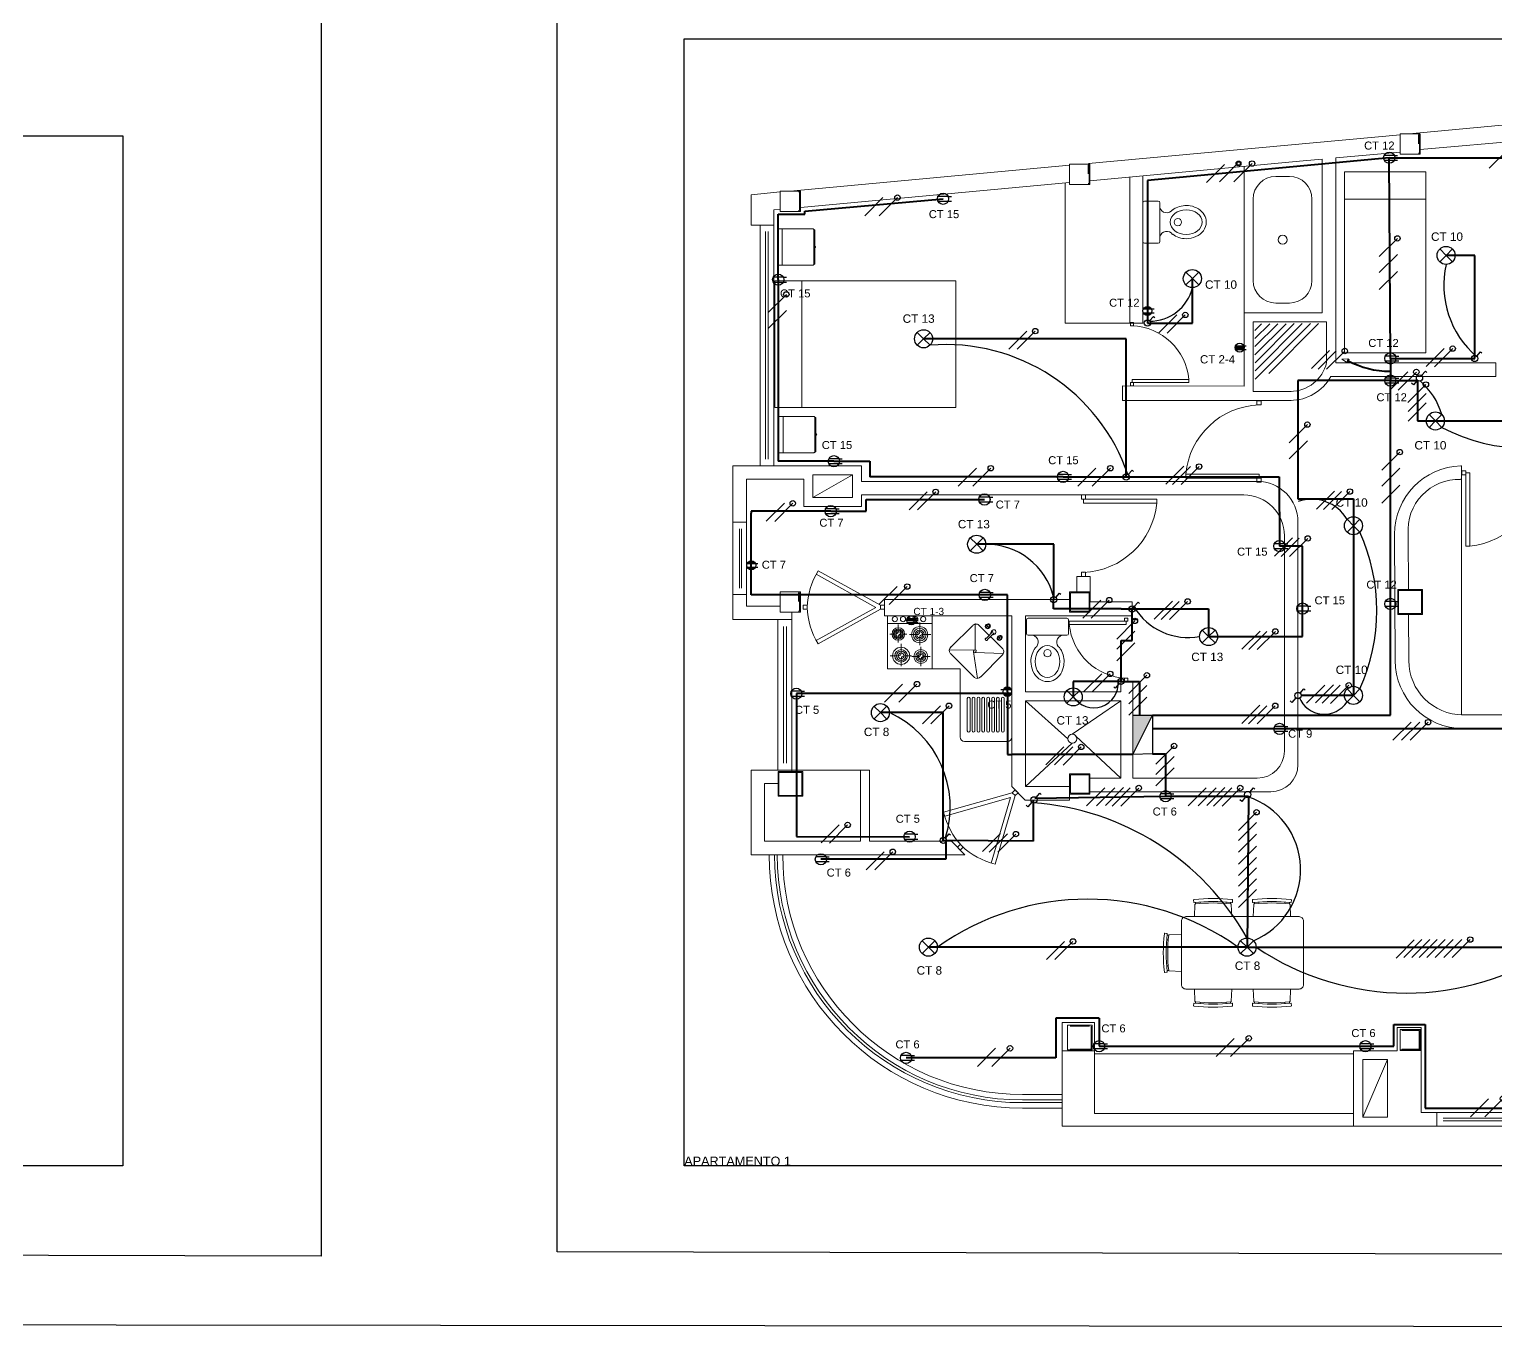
# Model space of a CAD drawing. Header units: metres. Extents: x -1 to 113, y -70 to 21.
# Drawn here: x 34.19 to 50.39, y -0.84 to 13.51 of the extents above; entities that cross this region are included whole.
import ezdxf

# ---------------------------------------------------------------- set-up
doc = ezdxf.new("R2010")
doc.units = ezdxf.units.M
doc.header["$LTSCALE"] = 0.5
doc.linetypes.add('ACAD_ISO02W100', pattern=[15, 12, -3])
doc.layers.add('APARTAMENTO', color=252, linetype='Continuous', lineweight=5)
doc.layers.add('MUEBLES', color=56, linetype='Continuous', lineweight=9)
for name, color, linetype in [('CONTROL', 24, 'ACAD_ISO02W100'), ('CUADRO', 7, 'Continuous'), ('ENCHUFES', 5, 'Continuous'), ('FASES', 7, 'Continuous'), ('LUMINARIA', 1, 'Continuous'), ('TABLERO', 7, 'Continuous'), ('TUBERIA-TECHO-PARED', 7, 'Continuous')]:
    doc.layers.add(name, color=color, linetype=linetype)
doc.styles.get("Standard").update_dxf_attribs({"font": 'arial.ttf'})

# ---------------------------------------------------------------- blocks, each defined once
blk = doc.blocks.new('INODORO')
for p, q in [((0, -0.23), (0, 0.23)), ((0.02, 0.25), (0.18, 0.25)), ((0.2, 0.23), (0.2, -0.23)), ((0.18, -0.25), (0.02, -0.25))]:
    blk.add_line(p, q)
blk.add_circle((0.414, 0), 0.0438)
for centre, radius, start, end in [((0.02, 0.23), 0.02, 90, 180), ((0.18, 0.23), 0.02, 0, 90), ((0.283, 0.197), 0.0864, 196.4375, 322.7515), ((0.283, -0.197), 0.0864, 37.1646, 163.5625), ((0.02, -0.23), 0.02, 180, 270), ((0.18, -0.23), 0.02, 270, 0)]:
    blk.add_arc(centre, radius, start, end)
blk.add_ellipse((0.512, 0), major_axis=(0.188, 0), ratio=0.77871)
blk.add_open_spline([(0.352, -0.145), (0.364, -0.154), (0.378, -0.163), (0.444, -0.194), (0.504, -0.202), (0.629, -0.181), (0.692, -0.143), (0.741, -0.061), (0.75, -0.03), (0.75, 0), (0.75, 0.036), (0.737, 0.072), (0.671, 0.163), (0.591, 0.196), (0.453, 0.196), (0.396, 0.177), (0.352, 0.144)], degree=3, knots=[3.942102, 3.942102, 3.942102, 3.942102, 4.162638, 4.162638, 4.924422, 4.924422, 5.847984, 5.847984, 6.283185, 6.283185, 6.283185, 6.801532, 6.801532, 7.861895, 7.861895, 8.624417, 8.624417, 8.624417, 8.624417])
blk = doc.blocks.new('PUERTA2')
for p, q in [((-0.1, 0.925), (-0.05, 0.925)), ((-0.1, 0.025), (-0.1, 0.925)), ((-0.05, 0.925), (-0.05, 0.025)), ((-0.05, 0.025), (-0.05, 0.925)), ((-1, 0.05), (-0.95, 0.05)), ((-1, 0), (-1, 0.05)), ((-0.95, 0), (-1, 0)), ((-0.95, 0.05), (-0.95, 0.025)), ((-0.95, 0.025), (-0.95, 0)), ((-0.05, 0.025), (-0.1, 0.025)), ((-0.05, 0.05), (0, 0.05)), ((-0.05, 0), (-0.05, 0.05)), ((0, 0), (-0.05, 0)), ((0, 0.05), (0, 0.025)), ((0, 0.025), (0, 0))]:
    blk.add_line(p, q)
blk.add_arc((-0.011, -0.011), 0.94, 95.4546, 177.8185)
blk = doc.blocks.new('puerta vaiven')
for p, q in [((-0.023, 0.9), (0.022, 0.9)), ((-0.023, 0.855), (-0.023, 0.9)), ((0, 0.855), (-0.023, 0.855)), ((0.022, 0.855), (0, 0.855)), ((0.022, 0.9), (0.022, 0.855)), ((-0.023, 0.045), (-0.404, 0.735)), ((0, 0.097), (-0.365, 0.757)), ((0, 0.097), (0.365, 0.757)), ((0.022, 0.045), (0.404, 0.735)), ((-0.023, 0.045), (0.022, 0.045)), ((-0.023, 0), (-0.023, 0.045)), ((0, 0), (-0.023, 0)), ((-0.023, 0.045), (0.022, 0.045)), ((0.022, 0), (0, 0)), ((0.022, 0.045), (0.022, 0))]:
    blk.add_line(p, q)
for centre, start, end in [((0.032, 0.01), 92.1815, 121.0201), ((-0.032, 0.01), 58.9799, 87.8185)]:
    blk.add_arc(centre, 0.846, start, end)
blk = doc.blocks.new('*U139')
at = {"layer": 'LUMINARIA'}
for q in [(-0.071, 0.071), (-0.071, -0.071), (0.071, 0.071), (0.071, -0.071)]:
    blk.add_line((0, 0), q, dxfattribs=at)
blk.add_circle((0, 0), 0.1, dxfattribs=at)
blk = doc.blocks.new('Tomacorriente')
at = {"layer": 'ENCHUFES'}
for p, q in [((0.056, 0.026), (-0.056, 0.026)), ((0.056, 0.026), (0.092, 0.026)), ((-0.056, -0.026), (0.056, -0.026)), ((0.056, -0.026), (0.092, -0.026))]:
    blk.add_line(p, q, dxfattribs=at)
blk.add_circle((0, 0), 0.0621, dxfattribs=at)
blk = doc.blocks.new('Toma corriente CFGI 1 Fase')
at = {"layer": 'ENCHUFES', "lineweight": 40}
h = blk.add_hatch(color=256, dxfattribs=at)
h.dxf.hatch_style = 1
h.paths.add_polyline_path([(-0.045, 0.021), (0.045, 0.021, 0.63707)])
h.paths.add_polyline_path([(0.045, -0.021), (-0.045, -0.021, 0.63707)])
at = {"layer": 'ENCHUFES'}
for p, q in [((-0.045, 0.021), (0.074, 0.021)), ((-0.045, -0.021), (0.074, -0.021))]:
    blk.add_line(p, q, dxfattribs=at)
blk.add_circle((0, 0), 0.05, dxfattribs=at)
blk = doc.blocks.new('Tomacorriente de dos fases con neutro (208V)')
at = {"layer": 'ENCHUFES', "lineweight": 100}
h = blk.add_hatch(color=256, dxfattribs=at)
h.dxf.hatch_style = 1
h.paths.add_polyline_path([(0.045, 0.021), (-0.045, 0.021, 0.109518), (-0.05, 0), (0.05, 0, 0.109518)])
at = {"layer": 'ENCHUFES'}
for p, q in [((-0.05, 0), (0.075, 0)), ((-0.045, 0.021), (0.074, 0.021)), ((-0.045, -0.021), (0.074, -0.021))]:
    blk.add_line(p, q, dxfattribs=at)
blk.add_circle((0, 0), 0.05, dxfattribs=at)
blk = doc.blocks.new('INTERRUPTOR')
at = {"layer": 'LUMINARIA'}
for p, q in [((0.023, 0.026), (0.065, 0.074)), ((0.065, 0.074), (0.08, 0.061))]:
    blk.add_line(p, q, dxfattribs=at)
blk.add_circle((0, 0), 0.0347, dxfattribs=at)
blk = doc.blocks.new('Cama principal')
at = {"layer": 'MUEBLES'}
blk.add_line((3.152, 13.901), (1.752, 13.901), dxfattribs=at)
blk.add_lwpolyline([(3.152, 12.201), (3.152, 14.201), (1.752, 14.201), (1.752, 12.201)], close=True, dxfattribs=at)
blk = doc.blocks.new('MDC--S1G')
blk.add_line((0.9, -0.3), (0, -0.3))
blk.add_lwpolyline([(0, -2), (0.9, -2), (0.9, 0), (0, 0)], close=True)
blk = doc.blocks.new('Cama Secundaria')
at = {"layer": 'MUEBLES'}
blk.add_blockref('MDC--S1G', (0, 0), dxfattribs=at)
blk = doc.blocks.new('MGS---0G')
for p, q in [((-0.200223, -0.135859), (-0.206276, 0)), ((0.200223, -0.135859), (0.206276, 0)), ((-0.213121, -0.16037), (-0.216246, -0.182241)), ((-0.194029, -0.157922), (-0.194029, -0.14079)), ((-0.143664, -0.163377), (-0.143664, -0.146319)), ((0.143664, -0.163377), (0.143664, -0.146319)), ((0.194029, -0.157922), (0.194029, -0.14079)), ((0.213121, -0.16037), (0.216246, -0.182241))]:
    blk.add_line(p, q)
for centre, radius, start, end in [((-0.208172, -0.161077), 0.005, 82.089944, 171.868669), ((0, 1.59187), 1.760266, 263.230774, 276.769226), ((-0.19523, -0.135591), 0.005, 183.077649, 262.510793), ((0, 1.621106), 1.772511, 263.65524, 276.34476), ((0.19523, -0.135591), 0.005, 277.489207, 356.922351), ((0.208172, -0.161077), 0.005, 8.131331, 97.910056), ((-0.211297, -0.182948), 0.005, 171.868669, 262.086231), ((0, 1.590742), 1.791231, 263.203343, 276.796657), ((0.211297, -0.182948), 0.005, 277.913769, 8.131331)]:
    blk.add_arc(centre, radius, start, end)
blk = doc.blocks.new('Comedor')
blk.add_lwpolyline([(0.394, -1.3), (0.394, -0.05, 0.414214), (0.344, 0), (-0.356, 0, 0.414214), (-0.406, -0.05), (-0.406, -1.3, 0.414214), (-0.356, -1.35), (0.344, -1.35, 0.414214)], format="xyb", close=True)
at = {"rotation": 270}
for p in [(-0.406, -0.35), (-0.406, -1)]:
    blk.add_blockref('MGS---0G', p, dxfattribs=at)
at = {"xscale": -1, "rotation": 90}
for p in [(0.394, -0.35), (0.394, -1)]:
    blk.add_blockref('MGS---0G', p, dxfattribs=at)
blk.add_blockref('MGS---0G', (-0.006, -1.35))
blk = doc.blocks.new('MDM---1G')
for p, q in [((0.2, -0.05), (-0.2, -0.05)), ((-0.19, -0.41), (-0.19, -0.4)), ((-0.19, -0.41), (0.19, -0.41)), ((0.19, -0.41), (0.19, -0.4))]:
    blk.add_line(p, q)
blk.add_lwpolyline([(0.2, -0.39), (0.2, 0), (-0.2, 0), (-0.2, -0.39, 0.414214), (-0.19, -0.4), (0.19, -0.4, 0.414214)], format="xyb", close=True)
blk.add_arc((0, -0.41), 0.01, 180, 0)
blk = doc.blocks.new('Mesita de noche')
at = {"layer": 'MUEBLES'}
blk.add_blockref('MDM---1G', (0.2, 0), dxfattribs=at)
blk = doc.blocks.new('Tomacorriente de dos fases sin neutro (208v)')
at = {"layer": 'ENCHUFES'}
h = blk.add_hatch(color=256, dxfattribs=at)
h.dxf.hatch_style = 1
h.paths.add_polyline_path([(0.05, 0, 0.109518), (0.045, 0.021), (-0.045, 0.021, 0.109518), (-0.05, 0, 0.109518), (-0.045, -0.021), (0.045, -0.021, 0.109518)], flags=17)
h.paths.add_polyline_path([(0.045, 0.021), (-0.045, 0.021, 0.109518), (-0.05, 0, 0.109518), (-0.045, -0.021), (0.045, -0.021, 0.109518), (0.05, 0, 0.109518)], flags=17)
h = blk.add_hatch(color=256, dxfattribs=at)
h.dxf.hatch_style = 1
h.paths.add_polyline_path([(0.05, 0, 0.109518), (0.045, 0.021), (-0.045, 0.021, 0.109518), (-0.05, 0, 0.109518), (-0.045, -0.021), (0.045, -0.021, 0.109518)])
for p, q in [((-0.045, 0.021), (0.074, 0.021)), ((-0.045, -0.021), (0.074, -0.021))]:
    blk.add_line(p, q, dxfattribs=at)
blk.add_circle((0, 0), 0.05, dxfattribs=at)
blk = doc.blocks.new('CONMUTABLE')
at = {"layer": 'LUMINARIA'}
for p, q in [((-0.067, -0.076), (-0.087, -0.059)), ((-0.023, -0.026), (-0.067, -0.076))]:
    blk.add_line(p, q, dxfattribs=at)
blk.add_lwpolyline([(0.023, 0.026), (0.065, 0.074), (0.08, 0.061)], dxfattribs=at)
blk.add_circle((0, 0), 0.0347, dxfattribs=at)
blk = doc.blocks.new('FASE NEUTRO')
at = {"layer": 'FASES', "ltscale": 0.5}
h = blk.add_hatch(dxfattribs=at)
h.set_pattern_fill('ANGLE', color=256)
h.set_pattern_definition([(0, (0, 0), (0, 6.985), [5.08, -1.905]), (90, (0, 0), (-6.985, 4e-16), [5.08, -1.905])])
h.paths.add_polyline_path([(0.07, 0.1, 1), (0.13, 0.1, 1)])
blk.add_lwpolyline([(-0.1, -0.1), (0.1, 0.1)], dxfattribs=at)
blk.add_circle((0.1, 0.1), 0.03, dxfattribs=at)
blk = doc.blocks.new('FASE')
at = {"layer": 'FASES', "ltscale": 0.5}
blk.add_line((-0.1, -0.1), (0.1, 0.1), dxfattribs=at)

msp = doc.modelspace()

# ---------------------------------------------------------------- hatches: boundary and pattern name
at = {"layer": 'APARTAMENTO'}
h = msp.add_hatch(dxfattribs=at)
h.set_pattern_fill('LINE', color=252, scale=0.02, angle=45, style=0)
h.set_pattern_definition([(45, (-1406.43809, -1048.134646), (-0.0449012806, 0.0449012806), [])])
h.paths.add_polyline_path([(47.733, 9.568), (48.473, 10.26), (47.731, 10.259)])
at = {"layer": 'TABLERO'}
h = msp.add_hatch(color=256, dxfattribs=at)
h.dxf.hatch_style = 1
h.paths.add_polyline_path([(46.6, 5.932), (46.382, 5.932), (46.382, 5.498)])

# ---------------------------------------------------------------- linework, layer by layer
at = {"layer": 'APARTAMENTO', "color": 252}
for p, q in [((49.434, 12.358), (52.935, 12.682)), ((45.891, 12.03), (49.335, 12.348)), ((49.538, 12.348), (49.538, 12.249)), ((49.538, 12.348), (49.538, 12.249)), ((49.549, 12.348), (49.549, 12.144)), ((49.549, 12.348), (49.549, 12.144)), ((42.597, 11.725), (45.684, 12.011)), ((45.887, 12.013), (45.887, 11.914)), ((48.474, 10.381), (48.474, 12.077)), ((48.624, 9.825), (48.624, 12.091)), ((46.348, 10.266), (46.348, 11.881)), ((46.494, 10.266), (46.494, 11.894)), ((42.164, 11.685), (42.485, 11.715)), ((42.699, 11.715), (42.699, 11.511)), ((42.699, 11.715), (42.699, 11.511)), ((42.699, 11.715), (42.699, 11.511)), ((42.699, 11.715), (42.699, 11.511)), ((42.699, 11.715), (42.699, 11.511)), ((45.635, 10.266), (45.635, 11.815)), ((42.414, 11.349), (42.164, 11.349)), ((47.612, 10.387), (47.612, 9.569)), ((47.612, 10.381), (47.612, 9.568)), ((47.612, 10.381), (48.474, 10.381)), ((48.624, 10.381), (48.624, 9.825)), ((46.494, 10.266), (45.635, 10.266)), ((46.494, 10.266), (46.348, 10.266)), ((47.712, 10.281), (47.712, 9.51)), ((47.712, 10.281), (48.524, 10.281)), ((48.524, 10.281), (48.524, 9.828)), ((48.624, 9.825), (50.392, 9.825)), ((50.392, 9.675), (50.392, 9.825)), ((46.268, 9.573), (47.612, 9.569)), ((46.268, 9.573), (46.268, 9.41)), ((48.57, 9.675), (50.392, 9.675)), ((46.268, 9.41), (48.124, 9.41)), ((48.131, 9.41), (47.612, 9.41)), ((48.131, 9.51), (47.712, 9.51)), ((41.964, 8.689), (41.964, 8.065)), ((41.964, 8.689), (43.384, 8.689)), ((41.964, 8.689), (43.384, 8.689)), ((42.747, 8.689), (43.384, 8.689)), ((42.847, 8.589), (43.284, 8.589)), ((42.847, 8.589), (42.847, 8.337)), ((42.847, 8.337), (43.284, 8.589)), ((43.284, 8.589), (43.284, 8.337)), ((43.384, 8.516), (43.384, 8.689)), ((43.384, 8.689), (43.384, 8.516)), ((50.006, 8.689), (50.015, 8.689)), ((50.015, 8.689), (50.015, 5.937)), ((50.015, 8.539), (50.015, 8.689)), ((42.114, 8.539), (42.114, 8.065)), ((42.747, 8.539), (42.114, 8.539)), ((42.747, 8.539), (42.747, 8.237)), ((47.757, 8.516), (43.384, 8.516)), ((50.003, 8.539), (50.015, 8.539)), ((42.847, 8.337), (43.284, 8.337)), ((43.384, 8.237), (43.384, 8.366)), ((47.607, 8.366), (43.384, 8.366)), ((43.384, 8.366), (43.384, 8.237)), ((42.747, 8.237), (43.384, 8.237)), ((41.964, 8.065), (42.114, 8.065)), ((41.964, 8.065), (41.964, 7.265)), ((42.037, 7.337), (42.037, 7.993)), ((42.058, 7.993), (42.058, 7.337)), ((42.114, 7.248), (42.114, 8.065)), ((48.207, 5.386), (48.207, 8.066)), ((48.057, 5.536), (48.057, 7.916)), ((45.762, 7.466), (45.912, 7.466)), ((45.762, 7.466), (45.762, 7.295)), ((45.912, 7.466), (45.912, 7.185)), ((42.114, 7.375), (42.114, 7.365)), ((41.964, 7.265), (41.964, 6.988)), ((41.964, 7.265), (42.114, 7.265)), ((42.114, 7.265), (42.114, 7.138)), ((42.485, 7.138), (42.114, 7.138)), ((42.688, 7.286), (42.688, 7.187)), ((42.688, 7.286), (42.688, 7.187)), ((42.699, 7.286), (42.699, 7.082)), ((42.699, 7.286), (42.699, 7.082)), ((42.699, 7.286), (42.699, 7.082)), ((42.699, 7.286), (42.699, 7.082)), ((42.699, 7.286), (42.699, 7.082)), ((45.684, 7.211), (43.639, 7.211)), ((43.639, 7.031), (43.639, 7.211)), ((45.908, 7.185), (46.375, 7.185)), ((46.375, 7.185), (46.375, 7.031)), ((41.964, 6.988), (42.464, 6.988)), ((42.459, 6.988), (42.459, 5.326)), ((42.464, 6.988), (42.614, 6.988)), ((42.614, 6.988), (42.614, 7.072)), ((42.614, 6.988), (42.614, 5.326)), ((42.688, 7.082), (42.699, 7.082)), ((43.639, 7.031), (45.046, 7.031)), ((45.046, 5.143), (45.046, 7.031)), ((45.196, 7.031), (46.375, 7.031)), ((45.196, 6.189), (45.196, 7.031)), ((43.697, 6.829), (43.76, 6.829)), ((43.79, 6.859), (43.79, 6.933)), ((43.884, 6.829), (43.82, 6.829)), ((43.915, 6.822), (43.997, 6.822)), ((44.027, 6.852), (44.027, 6.956)), ((44.15, 6.822), (44.057, 6.822)), ((44.611, 6.921), (44.373, 6.684)), ((44.64, 6.944), (44.64, 6.655)), ((44.795, 6.814), (44.681, 6.928)), ((44.837, 6.856), (44.764, 6.782)), ((44.777, 6.769), (44.85, 6.843)), ((43.79, 6.799), (43.79, 6.735)), ((43.822, 6.618), (43.822, 6.721)), ((44.027, 6.792), (44.027, 6.706)), ((44.04, 6.61), (44.04, 6.686)), ((44.356, 6.65), (44.64, 6.655)), ((44.808, 6.801), (44.945, 6.664)), ((44.818, 6.791), (44.808, 6.801)), ((43.792, 6.588), (43.699, 6.588)), ((43.822, 6.558), (43.822, 6.472)), ((43.852, 6.588), (43.935, 6.588)), ((44.01, 6.58), (43.941, 6.58)), ((44.04, 6.55), (44.04, 6.472)), ((44.07, 6.58), (44.142, 6.58)), ((44.631, 6.35), (44.367, 6.614)), ((44.665, 6.338), (44.623, 6.634)), ((44.952, 6.613), (44.637, 6.625)), ((44.939, 6.594), (44.701, 6.356)), ((44.166, 6.444), (44.474, 6.444)), ((44.474, 5.691), (44.474, 6.444)), ((45.196, 6.189), (46.251, 6.189)), ((46.251, 6.306), (46.251, 6.189)), ((46.383, 6.306), (46.251, 6.306)), ((46.383, 6.306), (46.383, 5.236)), ((44.553, 5.758), (44.553, 6.117)), ((44.583, 5.758), (44.583, 6.117)), ((44.607, 5.758), (44.607, 6.117)), ((44.637, 5.758), (44.637, 6.117)), ((44.661, 5.758), (44.661, 6.117)), ((44.691, 5.758), (44.691, 6.117)), ((44.715, 5.758), (44.715, 6.117)), ((44.745, 5.758), (44.745, 6.117)), ((44.769, 5.758), (44.769, 6.117)), ((44.799, 5.758), (44.799, 6.117)), ((44.823, 5.758), (44.823, 6.117)), ((44.853, 5.758), (44.853, 6.117)), ((44.877, 5.758), (44.877, 6.117)), ((44.907, 5.758), (44.907, 6.117)), ((44.931, 5.758), (44.931, 6.117)), ((44.961, 5.758), (44.961, 6.117)), ((45.196, 5.143), (45.196, 6.089)), ((46.251, 6.089), (45.196, 6.089)), ((45.663, 5.671), (45.196, 6.089)), ((45.713, 5.721), (46.251, 6.089)), ((46.251, 6.089), (46.251, 5.236)), ((52.936, 5.936), (50.015, 5.936)), ((45.75, 5.704), (46.251, 5.236)), ((52.936, 5.786), (50.031, 5.786)), ((45.008, 5.641), (44.524, 5.641)), ((45.713, 5.621), (45.196, 5.143)), ((42.164, 4.389), (42.164, 5.326)), ((42.164, 5.326), (42.614, 5.326)), ((42.614, 5.326), (43.374, 5.326)), ((42.614, 5.326), (42.614, 5.309)), ((43.374, 5.326), (43.374, 4.539)), ((43.474, 5.326), (43.374, 5.326)), ((43.474, 4.539), (43.474, 5.326)), ((46.251, 5.236), (45.908, 5.236)), ((46.383, 5.236), (47.757, 5.236)), ((42.314, 4.539), (42.314, 5.176)), ((42.314, 5.176), (42.46, 5.176)), ((45.046, 5.143), (45.194, 4.993)), ((45.196, 5.143), (45.684, 5.143)), ((45.908, 5.086), (47.907, 5.086)), ((46.246, 5.086), (47.463, 5.086)), ((45.194, 4.993), (45.684, 4.993)), ((42.314, 4.539), (43.374, 4.539)), ((43.474, 4.539), (44.378, 4.539)), ((44.378, 4.539), (44.526, 4.389)), ((42.164, 4.389), (44.526, 4.389)), ((45.601, 1.739), (45.601, 2.536)), ((45.959, 2.536), (45.601, 2.536)), ((45.659, 2.506), (45.933, 2.506)), ((45.659, 2.506), (45.659, 2.232)), ((45.689, 2.496), (45.903, 2.496)), ((45.923, 2.496), (45.923, 2.242)), ((45.923, 2.496), (45.923, 2.242)), ((45.923, 2.496), (45.923, 2.242)), ((45.923, 2.496), (45.923, 2.242)), ((45.923, 2.496), (45.923, 2.242)), ((45.933, 2.506), (45.933, 2.232)), ((45.959, 2.536), (45.959, 1.529)), ((49.57, 2.479), (49.302, 2.479)), ((49.302, 2.479), (49.302, 2.223)), ((49.335, 2.456), (49.558, 2.456)), ((49.335, 2.456), (49.335, 2.232)), ((49.355, 2.446), (49.537, 2.446)), ((49.558, 2.456), (49.558, 2.232)), ((49.57, 2.479), (49.57, 1.539)), ((45.959, 2.223), (45.601, 2.223)), ((45.659, 2.232), (45.933, 2.232)), ((45.689, 2.242), (45.903, 2.242)), ((45.923, 2.242), (45.903, 2.242)), ((45.923, 2.242), (45.903, 2.242)), ((45.923, 2.242), (45.903, 2.242)), ((45.923, 2.242), (45.903, 2.242)), ((45.923, 2.242), (45.903, 2.242)), ((45.959, 2.187), (48.822, 2.187)), ((49.302, 2.223), (48.822, 2.223)), ((48.822, 1.389), (48.822, 2.223)), ((48.922, 1.489), (48.922, 2.127)), ((48.922, 2.127), (49.196, 2.127)), ((48.922, 1.489), (49.196, 2.127)), ((49.196, 2.127), (49.196, 1.489)), ((49.335, 2.232), (49.558, 2.232)), ((49.355, 2.242), (49.537, 2.242)), ((45.601, 1.739), (45.164, 1.739)), ((45.601, 1.739), (45.601, 1.389)), ((45.601, 1.589), (45.164, 1.589)), ((48.822, 1.529), (45.959, 1.529)), ((49.196, 1.489), (48.922, 1.489)), ((49.741, 1.539), (49.57, 1.539)), ((49.741, 1.389), (49.741, 1.539))]:
    msp.add_line(p, q, dxfattribs=at)
at = {"layer": 'APARTAMENTO', "color": 252, "ltscale": 0.05}
for p, q in [((51.192, 12.329), (49.559, 12.184)), ((49.335, 12.155), (48.624, 12.091)), ((48.266, 12.058), (45.908, 11.84)), ((48.474, 12.077), (48.266, 12.058)), ((42.164, 11.685), (42.164, 11.349)), ((45.684, 11.819), (42.709, 11.544)), ((42.485, 11.523), (42.414, 11.517)), ((42.414, 11.517), (42.414, 11.349)), ((42.264, 11.349), (42.264, 8.689)), ((42.414, 11.349), (42.414, 8.689)), ((49.274, 7.933), (49.281, 6.536)), ((49.424, 7.933), (49.427, 7.315)), ((49.429, 7.055), (49.431, 6.536)), ((52.066, 1.539), (49.741, 1.539)), ((49.741, 1.389), (45.601, 1.389)), ((52.066, 1.389), (49.741, 1.389))]:
    msp.add_line(p, q, dxfattribs=at)
at = {"layer": 'APARTAMENTO', "color": 252, "ltscale": 0.1}
for p, q in [((47.612, 11.998), (47.612, 10.387)), ((48.112, 11.887), (47.962, 11.887)), ((47.712, 11.637), (47.712, 10.737)), ((48.362, 11.637), (48.362, 10.737)), ((48.112, 10.487), (47.962, 10.487))]:
    msp.add_line(p, q, dxfattribs=at)
at = {"layer": 'APARTAMENTO', "color": 252, "ltscale": 0.025}
for p, q in [((42.324, 11.277), (42.324, 8.76)), ((42.354, 11.277), (42.354, 8.76)), ((42.524, 6.913), (42.524, 5.401)), ((42.554, 5.401), (42.554, 6.913)), ((45.601, 1.679), (45.164, 1.679)), ((45.601, 1.649), (45.164, 1.649)), ((52.066, 1.479), (49.813, 1.479)), ((52.066, 1.449), (49.813, 1.449))]:
    msp.add_line(p, q, dxfattribs=at)
at = {"layer": 'APARTAMENTO', "color": 252, "linetype": 'ByBlock'}
for p, q in [((43.672, 6.444), (43.672, 7.031)), ((44.166, 6.444), (44.166, 7.031)), ((44.166, 6.944), (43.666, 6.944)), ((43.672, 6.444), (44.166, 6.444))]:
    msp.add_line(p, q, dxfattribs=at)
at = {"layer": 'APARTAMENTO'}
msp.add_line((45.046, 7.031), (45.04, 7.031), dxfattribs=at)
at = {"layer": 'APARTAMENTO', "color": 252}
for points in [[(49.335, 12.358), (49.559, 12.358), (49.559, 12.134), (49.335, 12.134)], [(45.684, 12.023), (45.908, 12.023), (45.908, 11.799), (45.684, 11.799)], [(42.485, 11.725), (42.709, 11.725), (42.709, 11.501), (42.485, 11.501)], [(42.485, 7.296), (42.709, 7.296), (42.709, 7.072), (42.485, 7.072)], [(45.684, 7.295), (45.908, 7.295), (45.908, 7.071), (45.684, 7.071)], [(49.582, 7.046), (49.309, 7.046), (49.309, 7.32), (49.582, 7.32)], [(49.309, 7.046), (49.309, 7.319), (49.583, 7.319), (49.583, 7.046)], [(45.694, 7.285), (45.898, 7.285), (45.898, 7.081), (45.694, 7.081)], [(42.462, 5.309), (42.734, 5.309), (42.734, 5.035), (42.462, 5.035)], [(42.462, 5.309), (42.734, 5.309), (42.734, 5.035), (42.462, 5.035)], [(45.684, 5.284), (45.908, 5.284), (45.908, 5.06), (45.684, 5.06)], [(45.694, 5.274), (45.898, 5.274), (45.898, 5.07), (45.694, 5.07)], [(49.335, 2.456), (49.564, 2.456), (49.564, 2.227), (49.335, 2.227)]]:
    msp.add_lwpolyline(points, close=True, dxfattribs=at)
for points in [[(49.538, 12.348), (49.549, 12.348), (49.549, 12.144), (49.538, 12.144)], [(45.887, 12.013), (45.898, 12.013), (45.898, 11.809), (45.887, 11.809)], [(42.688, 11.715), (42.699, 11.715), (42.699, 11.511), (42.688, 11.511)], [(49.572, 7.056), (49.319, 7.056), (49.319, 7.31), (49.572, 7.31), (49.572, 7.056)], [(49.319, 7.056), (49.319, 7.309), (49.573, 7.309), (49.573, 7.056), (49.319, 7.056)], [(42.688, 7.286), (42.699, 7.286), (42.699, 7.082), (42.688, 7.082)], [(42.688, 7.286), (42.699, 7.286), (42.699, 7.082), (42.688, 7.082)], [(45.704, 7.081), (45.694, 7.081), (45.694, 7.285), (45.704, 7.285)], [(45.704, 7.081), (45.694, 7.081), (45.694, 7.285), (45.704, 7.285)], [(42.472, 5.299), (42.724, 5.299), (42.724, 5.045), (42.472, 5.045), (42.472, 5.299)], [(42.472, 5.299), (42.724, 5.299), (42.724, 5.045), (42.472, 5.045), (42.472, 5.299)], [(42.705, 5.299), (42.724, 5.299), (42.724, 5.045), (42.705, 5.045)], [(42.705, 5.299), (42.724, 5.299), (42.724, 5.045), (42.705, 5.045)], [(45.684, 4.993), (45.684, 5.06)], [(49.537, 2.446), (49.548, 2.446), (49.548, 2.242), (49.537, 2.242)]]:
    msp.add_lwpolyline(points, dxfattribs=at)
at = {"layer": 'APARTAMENTO', "color": 252, "ltscale": 0.1}
for centre in [(48.037, 11.187), (45.713, 5.671)]:
    msp.add_circle(centre, 0.05, dxfattribs=at)
at = {"layer": 'APARTAMENTO', "color": 252, "linetype": 'ByBlock'}
for centre, radius in [((43.753, 6.994), 0.0287), ((43.843, 6.994), 0.0287), ((43.91, 6.997), 0.0139), ((43.977, 6.994), 0.0287), ((44.066, 6.994), 0.0287), ((43.791, 6.829), 0.0696), ((43.791, 6.829), 0.0553), ((43.791, 6.829), 0.0409), ((43.791, 6.829), 0.0266), ((44.027, 6.822), 0.0897), ((44.027, 6.822), 0.0698), ((44.027, 6.822), 0.0512), ((44.027, 6.822), 0.0325), ((43.822, 6.588), 0.0952), ((43.822, 6.588), 0.0698), ((44.04, 6.58), 0.0769), ((43.822, 6.588), 0.0512), ((43.822, 6.588), 0.0325), ((44.04, 6.58), 0.0553), ((44.04, 6.58), 0.0409), ((44.04, 6.58), 0.0266)]:
    msp.add_circle(centre, radius, dxfattribs=at)
at = {"layer": 'APARTAMENTO', "color": 252, "ltscale": 0.1}
for centre, start, end in [((47.962, 11.637), 90, 180), ((48.112, 11.637), 0, 90), ((47.962, 10.737), 180, 270), ((48.112, 10.737), 270, 0)]:
    msp.add_arc(centre, 0.25, start, end, dxfattribs=at)
at = {"layer": 'APARTAMENTO', "color": 252}
for centre, radius, start, end in [((48.12, 9.926), 0.415, 270.5263, 346.4468), ((48.12, 9.926), 0.515, 270.5263, 330.8685), ((50.031, 7.932), 0.757, 91.8629, 179.9861), ((50.031, 7.932), 0.757, 91.8629, 179.9861), ((47.757, 8.066), 0.45, 0, 90), ((49.985, 7.977), 0.562, 88.1395, 184.4832), ((47.607, 7.916), 0.45, 0, 90), ((43.76, 6.859), 0.03, 270, 0), ((43.82, 6.799), 0.03, 90, 180), ((43.997, 6.852), 0.03, 270, 0), ((44.057, 6.792), 0.03, 90, 180), ((43.792, 6.618), 0.03, 270, 0), ((43.852, 6.558), 0.03, 90, 180), ((44.01, 6.61), 0.03, 270, 0), ((44.07, 6.55), 0.03, 90, 180), ((50.031, 6.536), 0.6, 180, 270), ((44.524, 5.691), 0.05, 180, 270), ((44.996, 5.691), 0.05, 270, 360), ((47.757, 5.536), 0.3, 270, 0), ((47.907, 5.386), 0.3, 270, 0), ((45.164, 4.389), 2.8, 180, 270), ((45.164, 4.389), 2.65, 180, 270)]:
    msp.add_arc(centre, radius, start, end, dxfattribs=at)
at = {"layer": 'APARTAMENTO'}
msp.add_arc((50.031, 6.536), 0.75, 180, 270, dxfattribs=at)
at = {"layer": 'APARTAMENTO', "color": 252, "ltscale": 0.025}
for radius in [2.74, 2.71]:
    msp.add_arc((45.164, 4.389), radius, 180, 270, dxfattribs=at)
at = {"layer": 'APARTAMENTO', "color": 252, "extrusion": (0, 0, -1)}
for centre, major_axis, start_param, end_param in [((44.643, 6.89), (-0.0382, -0.0382), 1.570796, 3.141593), ((44.403, 6.654), (0.0382, 0.0382), 3.141593, 4.712389), ((44.568, 5.758), (-0.015, 0), 3.141593, 6.283185), ((44.622, 5.758), (0.015, 0), 0, 3.141593), ((44.676, 5.758), (-0.015, 0), 3.141593, 6.283185), ((44.73, 5.758), (-0.015, 0), 3.141593, 6.283185), ((44.784, 5.758), (-0.015, 0), 3.141593, 6.283185), ((44.838, 5.758), (-0.015, 0), 3.141593, 6.283185), ((44.892, 5.758), (-0.015, 0), 3.141593, 6.283185), ((44.946, 5.758), (-0.015, 0), 3.141593, 6.283185)]:
    msp.add_ellipse(centre, major_axis=major_axis, ratio=0.833333, start_param=start_param, end_param=end_param, dxfattribs=at)
at = {"layer": 'APARTAMENTO', "color": 252}
for centre, major_axis, start_param, end_param in [((44.78, 6.915), (0.0214, 0.0214), -1.570796, 4.712389), ((44.78, 6.915), (-0.0153, -0.0153), 1.570796326783585, 7.853981633963171), ((44.78, 6.915), (-0.00422, -0.00422), 1.570796326771469, 7.853981633951055), ((44.842, 6.848), (0.0214, 0.0214), 3.517748, 9.048623), ((44.91, 6.786), (0.0214, 0.0214), -1.570796, 4.712389), ((44.91, 6.786), (-0.0153, -0.0153), 1.570796326794014, 7.853981633973598), ((44.638, 6.64), (-0.0115, -0.0115), 1.570796326786477, 7.853981633966062), ((44.765, 6.771), (-0.0115, -0.0115), 3.889506, 8.676865), ((44.765, 6.771), (-0.00995, -0.00995), 4.051203, 8.515168), ((44.765, 6.771), (-0.00934, -0.00934), 4.140507, 8.425864), ((44.91, 6.786), (0.00422, 0.00422), -1.570796, 4.712389), ((44.907, 6.626), (-0.0382, -0.0382), 1.570796, 3.141593), ((44.669, 6.388), (0.0382, 0.0382), 3.141593, 4.712389), ((44.568, 6.117), (-0.015, 0), 3.141593, 6.283185), ((44.622, 6.117), (0.015, 0), 0, 3.141593), ((44.676, 6.117), (-0.015, 0), 3.141593, 6.283185), ((44.73, 6.117), (-0.015, 0), 3.141593, 6.283185), ((44.784, 6.117), (-0.015, 0), 3.141593, 6.283185), ((44.838, 6.117), (-0.015, 0), 3.141593, 6.283185), ((44.892, 6.117), (-0.015, 0), 3.141593, 6.283185), ((44.946, 6.117), (-0.015, 0), 3.141593, 6.283185)]:
    msp.add_ellipse(centre, major_axis=major_axis, ratio=0.833333, start_param=start_param, end_param=end_param, dxfattribs=at)
at = {"layer": 'CONTROL', "linetype": 'ByBlock'}
for centre, radius, start, end in [((50.857, 10.685), 1.039, 167.2313, 229.4038), ((46.57, 10.771), 0.484, 269.471, 346.4702), ((44.319, 7.906), 2.122, 18.6838, 94.82), ((49.056, 9.038), 0.772, 16.3226, 49.5974), ((50.734, 10.894), 2.012, 242.2509, 297.7491), ((48.36, 7.867), 0.452, 30.4076, 109.7178), ((46.98, 7.088), 2.098, 335.6025, 24.3975), ((44.757, 7.048), 0.774, 14.4855, 90), ((46.995, 7.491), 0.701, 211.2681, 280.2512), ((45.949, 6.287), 0.273, 214.2782, 3.9632), ((48.497, 6.243), 0.3, 202.1277, 327.2196), ((43.22, 4.918), 1.144, 342.2237, 65.6078), ((47.385, 4.223), 0.851, 292.8224, 71.5985), ((45.076, 2.024), 2.946, 29.349, 86.0413), ((45.884, 1.032), 2.866, 54.6053, 125.3947), ((49.404, 5.826), 2.966, 235.9709, 304.0291)]:
    msp.add_arc(centre, radius, start, end, dxfattribs=at)
at = {"layer": 'CUADRO'}
for points in [[(17.226, 20.845), (60.235, 20.798), (60.235, -0.838), (17.226, -0.791)], [(17.83, 19.511), (37.412, 19.464), (37.412, -0.048), (17.83, 0)], [(40.02, 19.511), (59.601, 19.464), (59.601, -0.048), (40.02, 0)], [(41.425, 13.409), (54.953, 13.409), (54.953, 0.949), (41.425, 0.949)], [(18.748, 12.335), (35.223, 12.335), (35.223, 0.949), (18.748, 0.949)]]:
    msp.add_lwpolyline(points, close=True, dxfattribs=at)
at = {"layer": 'TABLERO', "color": 130}
msp.add_line((46.382, 5.932), (46.6, 5.932), dxfattribs=at)
at = {"layer": 'TABLERO'}
msp.add_lwpolyline([(46.6, 5.503), (46.382, 5.498), (46.6, 5.932)], close=True, dxfattribs=at)
at = {"layer": 'TUBERIA-TECHO-PARED', "lineweight": 40}
for p, q in [((49.216, 12.094), (46.544, 11.843)), ((49.228, 9.875), (49.216, 12.094)), ((49.216, 12.094), (51.37, 12.094)), ((46.544, 11.843), (46.544, 10.401)), ((42.759, 11.503), (44.285, 11.64)), ((42.464, 10.859), (42.464, 11.469)), ((42.464, 11.469), (42.759, 11.469)), ((42.759, 11.469), (42.759, 11.503)), ((42.464, 10.746), (42.464, 10.859)), ((50.16, 11.014), (49.844, 11.014)), ((50.16, 9.875), (50.16, 11.014)), ((42.464, 10.746), (42.464, 8.739)), ((47.04, 10.266), (47.04, 10.758)), ((46.544, 10.401), (46.544, 10.266)), ((46.544, 10.266), (47.04, 10.266)), ((46.309, 10.092), (44.07, 10.092)), ((46.309, 8.565), (46.309, 10.092)), ((48.754, 9.826), (48.768, 9.872)), ((49.228, 9.875), (50.16, 9.875)), ((49.228, 9.875), (49.229, 9.631)), ((49.228, 9.631), (48.204, 9.631)), ((48.207, 9.631), (48.207, 8.323)), ((49.228, 7.162), (49.228, 9.631)), ((49.228, 9.631), (49.529, 9.631)), ((49.529, 9.631), (49.529, 9.184)), ((49.529, 9.184), (49.726, 9.184)), ((49.726, 9.184), (51.742, 9.184)), ((43.079, 8.739), (42.464, 8.739)), ((43.079, 8.739), (43.475, 8.739)), ((43.475, 8.739), (43.475, 8.566)), ((45.611, 8.566), (43.475, 8.566)), ((45.611, 8.566), (47.998, 8.566)), ((47.998, 8.566), (48.003, 7.801)), ((43.434, 8.187), (43.434, 8.316)), ((43.434, 8.316), (44.743, 8.316)), ((48.207, 8.323), (48.82, 8.323)), ((48.82, 8.323), (48.82, 8.026)), ((43.044, 8.187), (42.166, 8.187)), ((42.166, 8.187), (42.166, 8.166)), ((42.166, 7.589), (42.166, 8.166)), ((43.044, 8.187), (43.434, 8.187)), ((48.82, 8.026), (48.82, 6.151)), ((45.508, 7.821), (44.657, 7.821)), ((45.508, 7.208), (45.508, 7.821)), ((48.257, 7.802), (48.003, 7.802)), ((48.257, 7.11), (48.257, 7.802)), ((42.166, 7.261), (42.166, 7.589)), ((44.747, 7.261), (42.166, 7.261)), ((44.996, 7.261), (44.747, 7.261)), ((44.996, 6.191), (44.996, 7.261)), ((45.506, 7.106), (45.506, 7.211)), ((49.228, 5.932), (49.228, 7.162)), ((46.252, 7.106), (45.506, 7.106)), ((46.252, 7.106), (46.375, 7.106)), ((46.375, 7.106), (46.396, 7.127)), ((46.375, 6.758), (46.375, 7.106)), ((46.375, 7.106), (47.22, 7.106)), ((47.22, 7.106), (47.22, 6.801)), ((48.257, 6.801), (48.257, 7.11)), ((46.252, 6.306), (46.252, 6.758)), ((46.252, 6.758), (46.375, 6.758)), ((47.22, 6.801), (48.257, 6.801)), ((45.042, 6.17), (42.664, 6.17)), ((42.664, 6.17), (42.664, 4.592)), ((44.996, 6.191), (44.996, 5.498)), ((46.252, 6.306), (45.724, 6.306)), ((45.724, 6.306), (45.724, 6.134)), ((46.251, 6.306), (46.455, 6.306)), ((46.252, 6.306), (46.455, 6.306)), ((46.455, 6.306), (46.455, 5.932)), ((48.82, 6.151), (48.24, 6.151)), ((44.288, 5.96), (43.593, 5.96)), ((44.288, 4.548), (44.288, 5.96)), ((46.6, 5.932), (49.228, 5.932)), ((48.004, 5.78), (46.6, 5.78)), ((51.805, 5.78), (48.004, 5.78)), ((44.996, 5.498), (45.046, 5.498)), ((46.382, 5.498), (45.046, 5.498)), ((46.6, 5.503), (46.744, 5.506)), ((46.744, 5.506), (46.744, 5.036)), ((45.301, 5.014), (46.744, 5.036)), ((46.744, 5.036), (47.66, 5.037)), ((47.66, 5.037), (47.644, 3.368)), ((45.28, 4.993), (45.28, 4.539)), ((42.664, 4.592), (43.915, 4.589)), ((45.28, 4.539), (44.288, 4.548)), ((44.317, 4.539), (44.317, 4.339)), ((44.317, 4.339), (42.936, 4.339)), ((47.644, 3.368), (44.124, 3.368)), ((47.644, 3.368), (51.164, 3.368)), ((46.009, 2.582), (45.532, 2.582)), ((45.532, 2.582), (45.532, 2.144)), ((46.009, 2.582), (46.009, 2.273)), ((49.265, 2.273), (49.265, 2.514)), ((49.265, 2.514), (49.57, 2.514)), ((49.57, 2.514), (49.614, 2.514)), ((49.614, 2.514), (49.614, 1.589)), ((46.009, 2.273), (48.952, 2.273)), ((48.952, 2.273), (49.265, 2.273)), ((45.532, 2.144), (43.877, 2.144)), ((49.614, 1.589), (50.936, 1.589))]:
    msp.add_line(p, q, dxfattribs=at)
at = {"layer": 'TUBERIA-TECHO-PARED', "lineweight": 0}
for q in [(48.768, 9.872), (48.754, 9.826)]:
    msp.add_line((48.691, 9.868), q, dxfattribs=at)
at = {"layer": 'TUBERIA-TECHO-PARED', "lineweight": 40}
msp.add_circle((47.55, 12.03), 0.0236, dxfattribs=at)
msp.add_arc((49.22, 10.696), 0.962, 241.5107, 270.1817, dxfattribs=at)

# ---------------------------------------------------------------- block references
at = {"layer": 'APARTAMENTO', "color": 252, "ltscale": 0.1, "yscale": 0.9333333335537191, "zscale": 0.9333333335536669}
for p, xscale, rotation in [((46.494, 11.382), -0.9333333335534916, 180), ((45.439, 7.003), -0.9333333335534917, 90)]:
    msp.add_blockref('INODORO', p, dxfattribs=dict(at, xscale=xscale, rotation=rotation))
at = {"layer": 'APARTAMENTO', "color": 252}
for p, xscale, yscale, zscale, rotation in [((46.356, 9.573), 0.698444673963877, 0.698444673963877, 0.698444673963877, 269.9999999999627), ((47.799, 8.507), -0.8999999999998636, 0.900000000000091, 0.8999999999998635, 90), ((50.016, 8.634), 0.8999999999996362, 0.8999999999996362, 0.8999999999996362, 180), ((45.814, 8.366), -0.8999999999996362, 0.900000000000091, 0.8999999999998635, 270), ((46.326, 7.005), 0.698444673963877, 0.698444673963877, 0.698444673963877, 90)]:
    msp.add_blockref('PUERTA2', p, dxfattribs=dict(at, xscale=xscale, yscale=yscale, zscale=zscale, rotation=rotation))
at = {"layer": 'APARTAMENTO', "color": 252, "xscale": -1}
for p, rotation in [((43.639, 7.124), 90), ((45.098, 5.09), 134.8039841770984)]:
    msp.add_blockref('puerta vaiven', p, dxfattribs=dict(at, rotation=rotation))
at = {"layer": 'ENCHUFES'}
for name, p in [('Tomacorriente', (49.216, 12.094)), ('Tomacorriente', (44.285, 11.64)), ('Tomacorriente', (42.464, 10.746)), ('Toma corriente CFGI 1 Fase', (46.544, 10.401)), ('Tomacorriente', (49.228, 9.875)), ('Tomacorriente', (49.228, 9.631)), ('Tomacorriente', (43.079, 8.739)), ('Tomacorriente', (45.611, 8.566)), ('Tomacorriente', (44.743, 8.316)), ('Tomacorriente', (43.044, 8.187)), ('Tomacorriente', (48.003, 7.801)), ('Toma corriente CFGI 1 Fase', (42.166, 7.589)), ('Tomacorriente', (44.747, 7.261)), ('Tomacorriente', (48.257, 7.11)), ('Tomacorriente', (49.228, 7.162)), ('Tomacorriente de dos fases con neutro (208V)', (43.935, 6.981)), ('Tomacorriente', (42.664, 6.17)), ('Tomacorriente', (48.004, 5.78)), ('Tomacorriente', (46.744, 5.036)), ('Tomacorriente', (43.915, 4.589)), ('Tomacorriente', (42.936, 4.339)), ('Tomacorriente', (46.009, 2.273)), ('Tomacorriente', (48.952, 2.273)), ('Tomacorriente', (43.877, 2.144))]:
    msp.add_blockref(name, p, dxfattribs=at)
at = {"layer": 'ENCHUFES', "xscale": 0.9995713856903278, "yscale": 0.9995713856903278, "zscale": 0.9995713856903278}
msp.add_blockref('Tomacorriente de dos fases sin neutro (208v)', (47.562, 9.995), dxfattribs=at)
at = {"layer": 'ENCHUFES', "xscale": -1}
msp.add_blockref('Toma corriente CFGI 1 Fase', (44.996, 6.191), dxfattribs=at)
at = {"layer": 'FASES', "ltscale": 0.5}
for name, p in [('FASE', (50.421, 12.079, 2.51)), ('FASE', (47.295, 11.919, 2.51)), ('FASE', (47.439, 11.929, 2.51)), ('FASE NEUTRO', (47.6, 11.929, 2.51)), ('FASE NEUTRO', (43.681, 11.553, 2.51)), ('FASE', (43.521, 11.553, 2.51)), ('FASE NEUTRO', (49.206, 11.102)), ('FASE', (49.206, 10.924)), ('FASE', (49.206, 10.738)), ('FASE NEUTRO', (42.454, 10.483)), ('FASE', (42.454, 10.305)), ('FASE NEUTRO', (46.862, 10.256, 2.51)), ('FASE', (46.769, 10.257, 2.51)), ('FASE', (45.111, 10.078, 2.51)), ('FASE NEUTRO', (45.204, 10.077, 2.51)), ('FASE', (48.455, 9.863, 2.51)), ('FASE', (48.53, 9.858, 2.51)), ('FASE NEUTRO', (48.624, 9.857, 2.51)), ('FASE', (49.724, 9.885, 2.51)), ('FASE NEUTRO', (49.817, 9.884, 2.51)), ('FASE', (49.321, 9.626, 2.51)), ('FASE NEUTRO', (49.415, 9.625, 2.51)), ('FASE NEUTRO', (49.52, 9.487)), ('FASE', (49.523, 9.387)), ('FASE', (49.523, 9.283)), ('FASE NEUTRO', (48.211, 9.044)), ('FASE', (48.211, 8.866)), ('FASE NEUTRO', (49.232, 8.74)), ('FASE', (44.553, 8.562, 2.51)), ('FASE NEUTRO', (44.713, 8.562, 2.51)), ('FASE', (45.874, 8.562, 2.51)), ('FASE NEUTRO', (46.034, 8.562, 2.51)), ('FASE', (46.846, 8.585, 2.51)), ('FASE', (46.921, 8.581, 2.51)), ('FASE NEUTRO', (47.015, 8.58, 2.51)), ('FASE', (49.232, 8.562)), ('FASE NEUTRO', (44.104, 8.3, 2.51)), ('FASE NEUTRO', (48.681, 8.304, 2.51)), ('FASE', (49.232, 8.376)), ('FASE', (42.432, 8.175, 2.51)), ('FASE NEUTRO', (42.525, 8.174, 2.51)), ('FASE', (44.01, 8.301, 2.51)), ('FASE', (48.512, 8.309, 2.51)), ('FASE', (48.588, 8.305, 2.51)), ('FASE', (48.046, 7.791, 2.51)), ('FASE', (48.121, 7.787, 2.51)), ('FASE NEUTRO', (48.215, 7.785, 2.51)), ('FASE', (43.677, 7.254, 2.51)), ('FASE NEUTRO', (43.789, 7.254, 2.51)), ('FASE', (45.928, 7.105)), ('FASE NEUTRO', (46.022, 7.104)), ('FASE', (46.719, 7.094, 2.51)), ('FASE', (46.795, 7.09, 2.51)), ('FASE NEUTRO', (46.888, 7.089, 2.51)), ('FASE NEUTRO', (46.305, 6.874)), ('FASE', (46.305, 6.76)), ('FASE', (47.688, 6.762, 2.51)), ('FASE', (47.763, 6.758, 2.51)), ('FASE NEUTRO', (47.857, 6.757, 2.51)), ('FASE', (46.305, 6.632)), ('FASE', (45.938, 6.29)), ('FASE NEUTRO', (46.032, 6.289)), ('FASE NEUTRO', (46.438, 6.273)), ('FASE', (43.737, 6.175, 2.51)), ('FASE NEUTRO', (43.897, 6.175, 2.51)), ('FASE', (46.438, 6.159)), ('FASE', (48.402, 6.165, 2.51)), ('FASE', (48.499, 6.167, 2.51)), ('FASE', (48.575, 6.163, 2.51)), ('FASE NEUTRO', (48.668, 6.162, 2.51)), ('FASE', (44.157, 5.937, 2.51)), ('FASE NEUTRO', (44.251, 5.936, 2.51)), ('FASE', (46.438, 6.032)), ('FASE', (47.687, 5.941, 2.51)), ('FASE', (47.762, 5.937, 2.51)), ('FASE NEUTRO', (47.856, 5.936, 2.51)), ('FASE', (49.357, 5.756, 5.02)), ('FASE', (49.452, 5.756, 2.51)), ('FASE NEUTRO', (49.545, 5.754, 2.51)), ('FASE', (45.52, 5.482, 5.02)), ('FASE', (45.618, 5.482, 2.51)), ('FASE NEUTRO', (45.712, 5.481, 2.51)), ('FASE NEUTRO', (46.738, 5.492)), ('FASE', (46.738, 5.377)), ('FASE', (46.738, 5.25)), ('FASE', (45.972, 5.03, 5.02)), ('FASE', (46.082, 5.03, 2.51)), ('FASE', (46.179, 5.032, 2.51)), ('FASE', (46.254, 5.028, 2.51)), ('FASE NEUTRO', (46.348, 5.027, 2.51)), ('FASE', (47.093, 5.03, 5.02)), ('FASE', (47.203, 5.03, 2.51)), ('FASE', (47.3, 5.032, 2.51)), ('FASE', (47.375, 5.028, 2.51)), ('FASE NEUTRO', (47.469, 5.027, 2.51)), ('FASE NEUTRO', (47.649, 4.759)), ('FASE', (43.037, 4.62, 2.51)), ('FASE NEUTRO', (43.131, 4.619, 2.51)), ('FASE', (47.649, 4.645)), ('FASE', (44.821, 4.524, 2.51)), ('FASE', (44.896, 4.519, 2.51)), ('FASE NEUTRO', (44.99, 4.518, 2.51)), ('FASE', (47.649, 4.518)), ('FASE', (43.536, 4.323, 2.51)), ('FASE NEUTRO', (43.63, 4.322, 2.51)), ('FASE', (47.649, 4.384)), ('FASE', (47.649, 4.259)), ('FASE', (47.649, 4.143)), ('FASE', (47.649, 4.022)), ('FASE', (47.649, 3.907)), ('FASE', (45.527, 3.332, 2.51)), ('FASE NEUTRO', (45.621, 3.331, 2.51)), ('FASE', (49.392, 3.348)), ('FASE', (49.477, 3.352)), ('FASE', (49.564, 3.352, 5.02)), ('FASE', (49.645, 3.352)), ('FASE', (49.732, 3.353, 5.02)), ('FASE', (49.822, 3.353)), ('FASE', (49.917, 3.353, -2.51)), ('FASE NEUTRO', (50.01, 3.352, -2.51)), ('FASE NEUTRO', (44.925, 2.15, 2.51)), ('FASE', (47.403, 2.26, 2.51)), ('FASE NEUTRO', (47.563, 2.26, 2.51)), ('FASE', (44.765, 2.15, 2.51)), ('FASE', (50.212, 1.593)), ('FASE NEUTRO', (50.372, 1.593))]:
    msp.add_blockref(name, p, dxfattribs=at)
at = {"layer": 'LUMINARIA'}
for name, p in [('*U139', (49.844, 11.014)), ('*U139', (47.04, 10.758)), ('INTERRUPTOR', (46.544, 10.266)), ('*U139', (44.07, 10.092)), ('INTERRUPTOR', (50.16, 9.875)), ('CONMUTABLE', (49.55, 9.66)), ('*U139', (49.726, 9.184)), ('INTERRUPTOR', (46.309, 8.565)), ('*U139', (48.82, 8.026)), ('*U139', (44.657, 7.821)), ('INTERRUPTOR', (45.508, 7.208)), ('INTERRUPTOR', (46.375, 7.106)), ('*U139', (47.22, 6.801)), ('*U139', (45.724, 6.134)), ('CONMUTABLE', (48.208, 6.149)), ('*U139', (48.82, 6.151)), ('*U139', (43.593, 5.96)), ('CONMUTABLE', (45.29, 4.996)), ('CONMUTABLE', (47.652, 5.055)), ('INTERRUPTOR', (44.288, 4.548)), ('*U139', (44.124, 3.368)), ('*U139', (47.644, 3.368))]:
    msp.add_blockref(name, p, dxfattribs=at)
at = {"layer": 'LUMINARIA', "rotation": 179.9999999999998}
msp.add_blockref('INTERRUPTOR', (46.252, 6.306), dxfattribs=at)
at = {"layer": 'MUEBLES'}
msp.add_blockref('Cama Secundaria', (48.72, 11.937), dxfattribs=at)
at = {"layer": 'MUEBLES', "rotation": 90}
for name, p in [('Mesita de noche', (42.457, 10.907)), ('Cama principal', (56.627, 7.581)), ('Mesita de noche', (42.469, 8.833))]:
    msp.add_blockref(name, p, dxfattribs=at)
at = {"layer": 'MUEBLES', "lineweight": 70, "rotation": 269.9999999999999}
msp.add_blockref('Comedor', (48.269, 3.299), dxfattribs=at)

# ---------------------------------------------------------------- texts
at = {"layer": 'CUADRO', "insert": (41.425, 1.053), "char_height": 0.1, "attachment_point": 1}
msp.add_mtext_dynamic_manual_height_columns('APARTAMENTO 1', width=1.23242, gutter_width=12.5, heights=[0], dxfattribs=at)
at = {"layer": 'ENCHUFES', "color": 5}
for s, height, p in [('CT 12', 0.0884, (48.938, 12.184)), ('CT 15', 0.0884, (44.128, 11.426)), ('CT 15', 0.0884, (42.484, 10.55)), ('CT 12', 0.0884, (46.12, 10.447)), ('CT 12', 0.0884, (48.984, 10.002)), ('CT 2-4', 0.0911, (47.124, 9.82)), ('CT 12', 0.0884, (49.074, 9.402)), ('CT 15', 0.0884, (42.945, 8.874)), ('CT 15', 0.0884, (45.447, 8.706)), ('CT 7', 0.0884, (44.867, 8.216)), ('CT 7', 0.0884, (42.918, 8.015)), ('CT 15', 0.0884, (47.534, 7.695)), ('CT 7', 0.0884, (42.282, 7.551)), ('CT 7', 0.0884, (44.579, 7.403)), ('CT 12', 0.0884, (48.963, 7.331)), ('CT 15', 0.0884, (48.39, 7.157)), ('CT 1-3', 0.0795, (43.957, 7.039)), ('CT 5', 0.0884, (42.649, 5.947)), ('CT 5', 0.0884, (44.774, 6.005)), ('CT 9', 0.0884, (48.098, 5.683)), ('CT 6', 0.0884, (46.601, 4.823)), ('CT 5', 0.0884, (43.762, 4.743)), ('CT 6', 0.0884, (42.999, 4.148)), ('CT 6', 0.0884, (46.035, 2.426)), ('CT 6', 0.0884, (48.797, 2.374)), ('CT 6', 0.0884, (43.759, 2.249))]:
    msp.add_text(s, height=height, dxfattribs=at).set_placement(p)
at = {"layer": 'LUMINARIA', "char_height": 0.0929, "attachment_point": 1}
for s, width, insert in [('CT 10', 0.35265, (49.677, 11.268)), ('CT 10', 0.35265, (47.18, 10.738)), ('CT 13', 0.35265, (43.839, 10.362)), ('CT 10', 0.35265, (49.494, 8.962)), ('CT 10', 0.35265, (48.624, 8.329)), ('CT 13', 0.35265, (44.449, 8.09)), ('CT 13', 0.35265, (47.028, 6.623)), ('CT 10', 0.35265, (48.624, 6.48)), ('CT 13', 0.35265, (45.539, 5.921)), ('CT 8', 0.35265, (43.41, 5.794)), ('CT 8', 0.30353, (43.993, 3.157)), ('CT 8', 0.30353, (47.509, 3.209))]:
    msp.add_mtext_dynamic_manual_height_columns(s, width=width, gutter_width=0.464, heights=[0], dxfattribs=dict(at, insert=insert))

doc.saveas('drawing.dxf')
